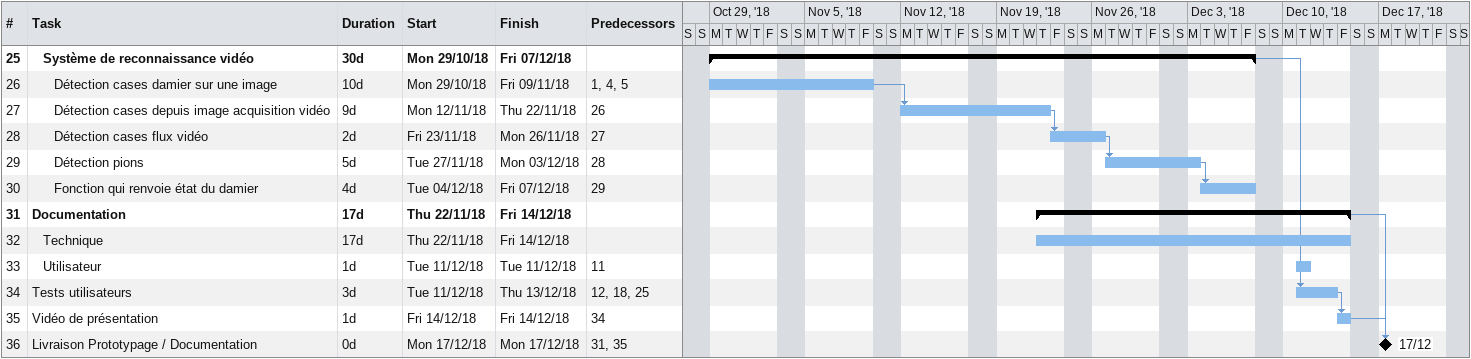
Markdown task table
| ID | Level | Task | Duration | Start | Finish | Predecessors |
|---|---|---|---|---|---|---|
| 25 | 2 | **Système de reconnaissance vidéo** | 30d | 2018-10-29 | 2018-12-07 |  |
| 26 | 3 | Détection cases damier sur une image | 10d | 2018-10-29 | 2018-11-09 | 1, 4, 5 |
| 27 | 3 | Détection cases depuis image acquisition vidéo | 9d | 2018-11-12 | 2018-11-22 | 26 |
| 28 | 3 | Détection cases flux vidéo | 2d | 2018-11-23 | 2018-11-26 | 27 |
| 29 | 3 | Détection pions | 5d | 2018-11-27 | 2018-12-03 | 28 |
| 30 | 3 | Fonction qui renvoie état du damier | 4d | 2018-12-04 | 2018-12-07 | 29 |
| 31 | 1 | **Documentation** | 17d | 2018-11-22 | 2018-12-14 |  |
| 32 | 2 | Technique | 17d | 2018-11-22 | 2018-12-14 |  |
| 33 | 2 | Utilisateur | 1d | 2018-12-11 | 2018-12-11 | 11 |
| 34 | 1 | Tests utilisateurs | 3d | 2018-12-11 | 2018-12-13 | 12, 18, 25 |
| 35 | 1 | Vidéo de présentation | 1d | 2018-12-14 | 2018-12-14 | 34 |
| 36 | 1 | Livraison Prototypage / Documentation | 0d | 2018-12-17 | 2018-12-17 | 31, 35 |
